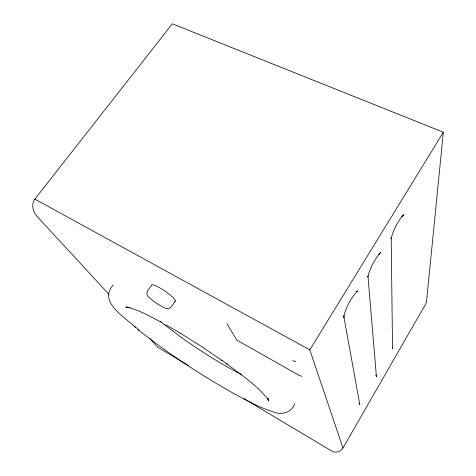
<?xml version="1.0" encoding="UTF-8"?>
<svg xmlns="http://www.w3.org/2000/svg" width="476" height="476" viewBox="0 0 476 476"><rect width="100%" height="100%" fill="white"/><g stroke="black" fill="none" stroke-linecap="round" stroke-linejoin="round"><path stroke-width="0.71" d="M108.897 294.239L36.848 216.187C32.868 211.594 30.994 204.335 34.867 199.111L172.318 23.8L443.34 132.227L426.389 302.825L342.982 447.964C340.667 452.295 334.592 453.527 330.766 450.457L243.998 398.692M294.727 403.571C291.901 412.329 282.042 415.381 274.033 412.156C260.384 407.968 247.8 401.006 235.245 394.324C201.175 375.296 168.427 353.781 137.867 329.493M342.982 447.964L309.799 349.884L443.34 132.227M175.269 301.07L171.122 307.115L168.605 308.734L166.588 308.644L164.41 307.907L156.372 303.289L149.113 297.589L147.631 295.852L146.81 294.025L147.429 291.11L151.648 285.094M113.252 284.981C96.866 303.236 128.704 319.271 138.79 330.237M403.41 215.033L401.922 216.461L402.398 215.955C397.133 222.625 393.212 230.444 391.064 238.672L391.183 237.994L392.551 348.777L392.45 348.123M379.777 253.161L380.449 252.762L378.848 254.362L379.312 253.875C374.023 260.664 369.876 268.518 367.835 276.901L367.966 276.187L376.415 376.7L376.355 376.111M357.321 291.36L358.047 290.937L356.679 291.83L357.226 291.27C350.699 298.279 346.04 307.193 343.779 316.486L343.934 315.737L343.904 317.427L343.839 316.623L359.832 404.701L359.624 404.148M402.738 215.444L403.809 214.938L403.029 215.17M380.181 252.702L380.967 252.488M127.532 307.151L125.854 307.3L129.633 307.597M129.52 307.579L126.342 306.966C138.873 309.787 150.119 316.469 161.429 322.3M292.77 360.528L295.804 361.647M301.867 376.361L299.011 375.29L236.78 340.09L226.927 323.692M34.867 199.111L309.799 349.884M166.047 324.864L180.761 333.45M188.49 365.58L157.77 347.188L149.708 338.454M180.184 333.099L201.425 346.457L222.25 360.594M221.727 360.225L227.177 364.104L226.522 363.646C241.278 374.88 257.165 385.435 268.785 400.102L267.97 398.912M181.499 337.543L164.506 324.727M375.582 375.142L376.028 375.481M359.106 403.612L359.558 403.963L359.291 403.678M134.357 326.631L135.345 327.434M267.566 398.317L268.821 400.774L268.119 398.65L268.291 399.584M151.683 285.481A14.179 2.439 34.2 0 1 165.41 291.407A14.179 2.439 34.2 0 1 174.496 301.272M164.464 324.709A77.636 11.793 33.4 0 1 160.418 321.425M241.689 374.689A84.097 12.876 33.4 0 1 181.523 337.549"/></g></svg>
